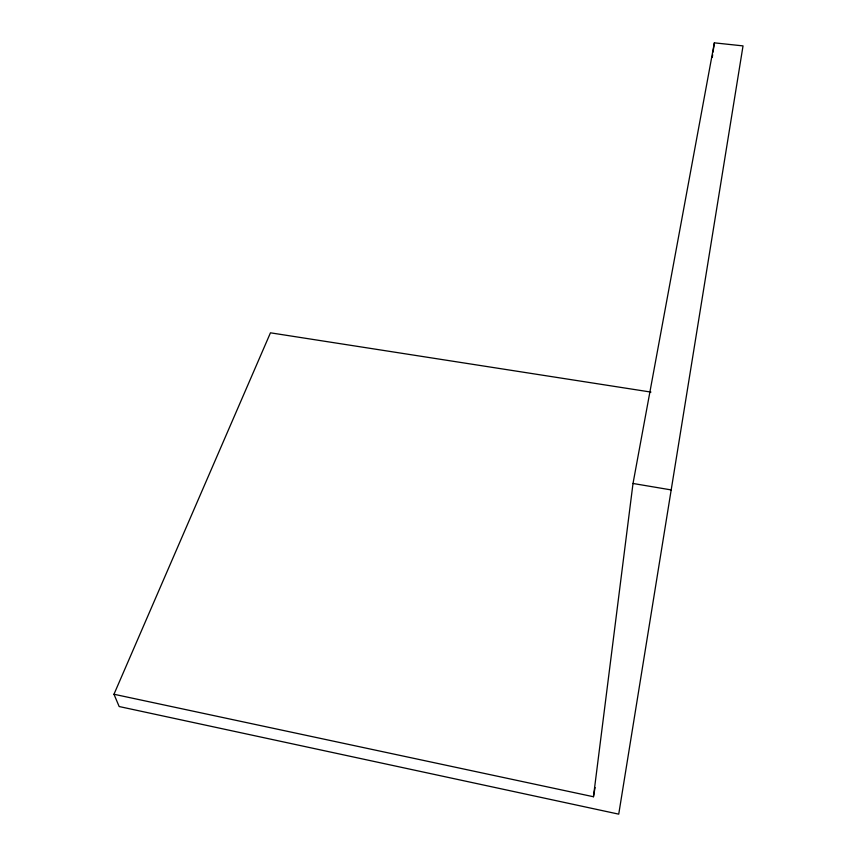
<?xml version="1.0" encoding="UTF-8"?>
<svg xmlns="http://www.w3.org/2000/svg" width="857" height="857" viewBox="0 0 857 857"><rect width="100%" height="100%" fill="white"/><g stroke="black" fill="none" stroke-linecap="round" stroke-linejoin="round"><path stroke-width="1.29" d="M113.97 694.256L593.451 796.742L633.012 483.477L714.363 42.85L743.03 45.892L618.733 814.15L119.166 706.532L113.97 694.256L270.458 332.816L650.956 392.088M712.285 57.376L712.67 54.741M713.045 52.095L714.363 42.85M593.451 796.742L595.069 787.529M633.012 483.477L671.149 489.915"/></g></svg>
